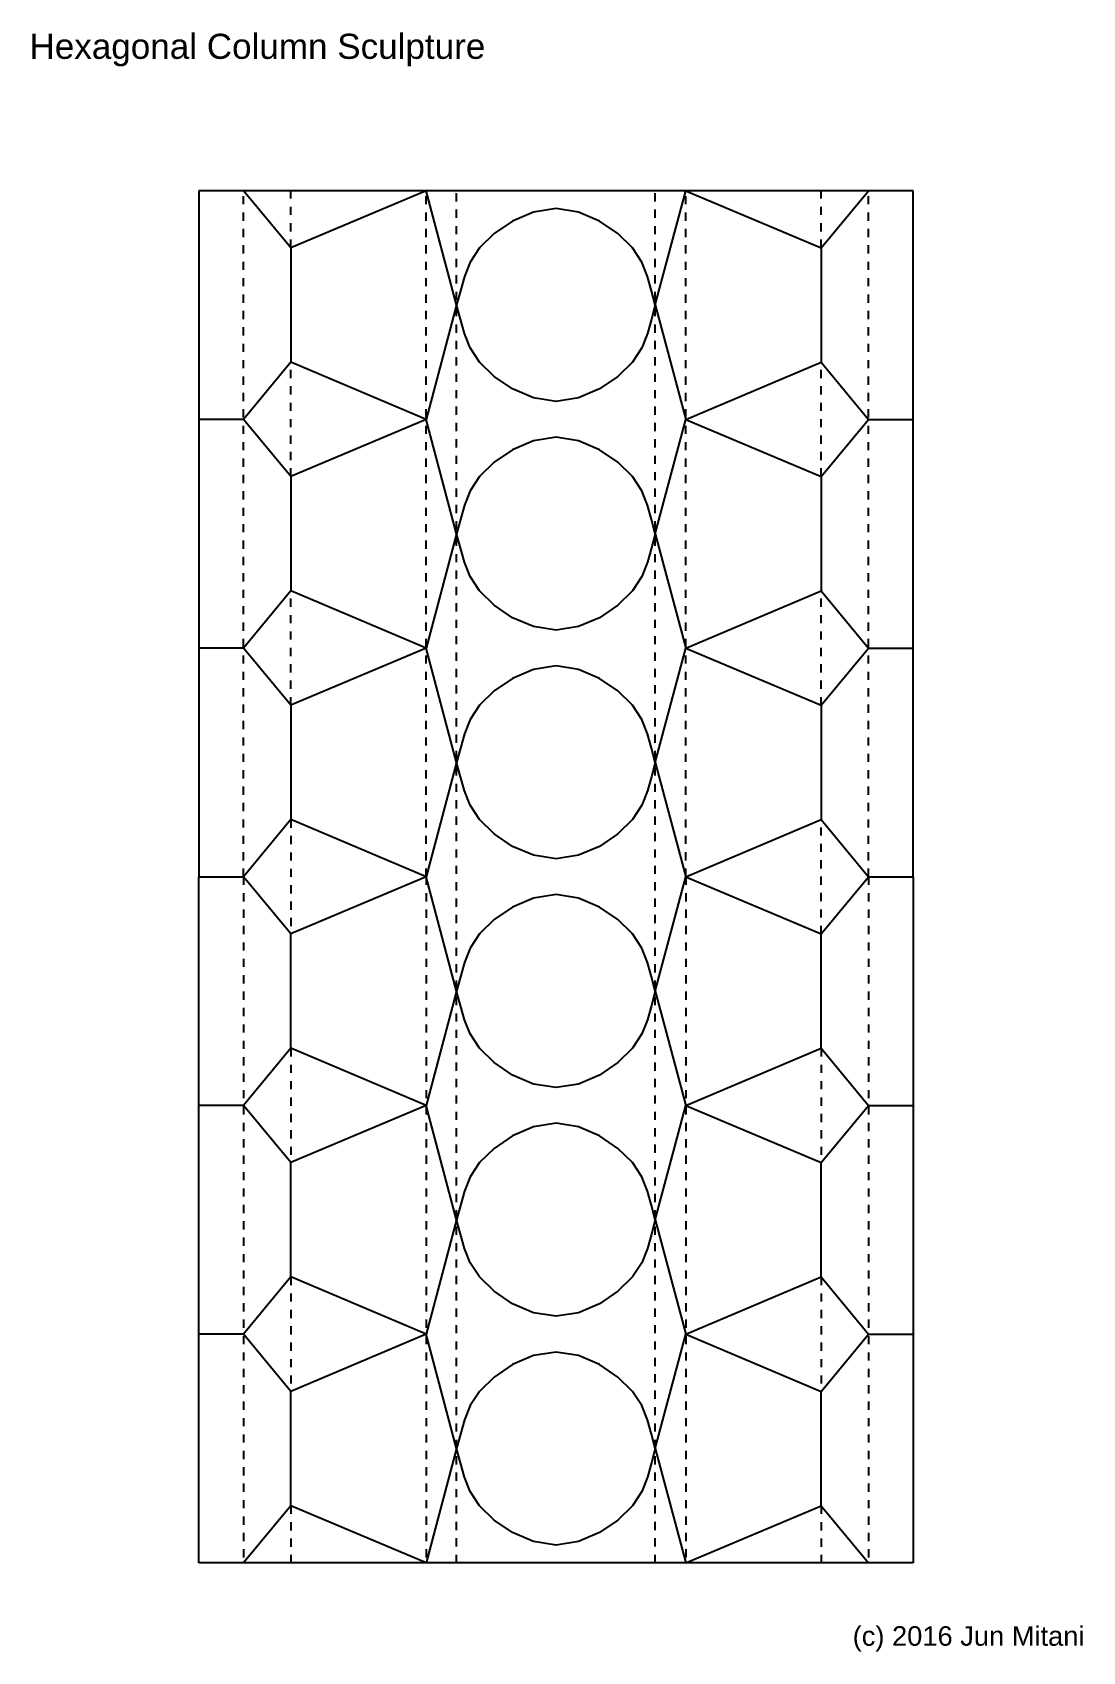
# Model space of a CAD drawing. Extents: x 11 to 192, y -288 to -9.
import ezdxf

# ---------------------------------------------------------------- set-up
doc = ezdxf.new("R2010")
doc.units = 0
for name, pattern in [('AI-LINETYPE-1', [2.822222, 1.411111, -1.411111]), ('AI-LINETYPE-10', [2.822222, 1.411111, -1.411111]), ('AI-LINETYPE-11', [2.822222, 1.411111, -1.411111]), ('AI-LINETYPE-12', [2.822222, 1.411111, -1.411111]), ('AI-LINETYPE-13', [2.822222, 1.411111, -1.411111]), ('AI-LINETYPE-14', [2.822222, 1.411111, -1.411111]), ('AI-LINETYPE-15', [2.822222, 1.411111, -1.411111]), ('AI-LINETYPE-16', [2.822222, 1.411111, -1.411111]), ('AI-LINETYPE-17', [2.822222, 1.411111, -1.411111]), ('AI-LINETYPE-18', [2.822222, 1.411111, -1.411111]), ('AI-LINETYPE-19', [2.822222, 1.411111, -1.411111]), ('AI-LINETYPE-2', [2.822222, 1.411111, -1.411111]), ('AI-LINETYPE-20', [2.822222, 1.411111, -1.411111]), ('AI-LINETYPE-21', [2.822222, 1.411111, -1.411111]), ('AI-LINETYPE-22', [2.822222, 1.411111, -1.411111]), ('AI-LINETYPE-23', [2.822222, 1.411111, -1.411111]), ('AI-LINETYPE-24', [2.822222, 1.411111, -1.411111]), ('AI-LINETYPE-3', [2.822222, 1.411111, -1.411111]), ('AI-LINETYPE-4', [2.822222, 1.411111, -1.411111]), ('AI-LINETYPE-5', [2.822222, 1.411111, -1.411111]), ('AI-LINETYPE-6', [2.822222, 1.411111, -1.411111]), ('AI-LINETYPE-7', [2.822222, 1.411111, -1.411111]), ('AI-LINETYPE-8', [2.822222, 1.411111, -1.411111]), ('AI-LINETYPE-9', [2.822222, 1.411111, -1.411111])]:
    doc.linetypes.add(name, pattern=pattern)
for name, color, linetype in [('CUTLINE', 7, 'CONTINUOUS'), ('MOUNTAINLINE', 7, 'CONTINUOUS'), ('TEXT', 7, 'CONTINUOUS'), ('VALLEYLINE', 7, 'CONTINUOUS')]:
    doc.layers.add(name, color=color, linetype=linetype)

# ---------------------------------------------------------------- blocks, each defined once
blk = doc.blocks.new('BLOCK_2')
at = {"layer": 'MOUNTAINLINE', "color": 7}
blk.add_lwpolyline([(84.35, -134.61), (79.08, -154.29)], dxfattribs=at)
blk = doc.blocks.new('BLOCK_3')
at = {"layer": 'MOUNTAINLINE', "color": 7}
blk.add_lwpolyline([(79.08, -154.29), (55.82, -144.45)], dxfattribs=at)
blk = doc.blocks.new('BLOCK_4')
at = {"layer": 'MOUNTAINLINE', "color": 7}
blk.add_lwpolyline([(55.82, -144.45), (47.67, -154.29)], dxfattribs=at)
blk = doc.blocks.new('BLOCK_5')
at = {"layer": 'MOUNTAINLINE', "color": 7}
blk.add_lwpolyline([(118.54, -134.61), (117.88, -137.07), (117.18, -139.53), (116.2, -141.99), (114.62, -144.45), (112.12, -146.91), (108.94, -149.06), (105.3, -150.6), (101.45, -151.22), (97.59, -150.6), (93.96, -149.06), (90.78, -146.91), (88.28, -144.45), (86.69, -141.99), (85.71, -139.53), (85.01, -137.07), (84.35, -134.61)], dxfattribs=at)
blk = doc.blocks.new('BLOCK_6')
at = {"layer": 'MOUNTAINLINE', "color": 7}
blk.add_lwpolyline([(118.54, -134.61), (123.82, -154.29)], dxfattribs=at)
blk = doc.blocks.new('BLOCK_7')
at = {"layer": 'MOUNTAINLINE', "color": 7}
blk.add_lwpolyline([(123.82, -154.29), (147.08, -144.45)], dxfattribs=at)
blk = doc.blocks.new('BLOCK_8')
at = {"layer": 'MOUNTAINLINE', "color": 7}
blk.add_lwpolyline([(147.08, -144.45), (155.22, -154.29)], dxfattribs=at)
blk = doc.blocks.new('BLOCK_9')
at = {"layer": 'MOUNTAINLINE', "color": 7}
blk.add_lwpolyline([(84.35, -134.61), (79.08, -114.94)], dxfattribs=at)
blk = doc.blocks.new('BLOCK_10')
at = {"layer": 'MOUNTAINLINE', "color": 7}
blk.add_lwpolyline([(79.08, -114.94), (55.82, -124.78)], dxfattribs=at)
blk = doc.blocks.new('BLOCK_11')
at = {"layer": 'MOUNTAINLINE', "color": 7}
blk.add_lwpolyline([(55.82, -124.78), (47.67, -114.94)], dxfattribs=at)
blk = doc.blocks.new('BLOCK_12')
at = {"layer": 'MOUNTAINLINE', "color": 7}
blk.add_lwpolyline([(118.54, -134.61), (117.88, -132.16), (117.18, -129.7), (116.2, -127.24), (114.62, -124.78), (112.12, -122.32), (108.94, -120.16), (105.3, -118.63), (101.45, -118.01), (97.59, -118.63), (93.96, -120.16), (90.78, -122.32), (88.28, -124.78), (86.69, -127.24), (85.71, -129.7), (85.01, -132.16), (84.35, -134.61)], dxfattribs=at)
blk = doc.blocks.new('BLOCK_13')
at = {"layer": 'MOUNTAINLINE', "color": 7}
blk.add_lwpolyline([(118.54, -134.61), (123.82, -114.94)], dxfattribs=at)
blk = doc.blocks.new('BLOCK_14')
at = {"layer": 'MOUNTAINLINE', "color": 7}
blk.add_lwpolyline([(123.82, -114.94), (147.08, -124.78)], dxfattribs=at)
blk = doc.blocks.new('BLOCK_15')
at = {"layer": 'MOUNTAINLINE', "color": 7}
blk.add_lwpolyline([(147.08, -124.78), (155.22, -114.94)], dxfattribs=at)
blk = doc.blocks.new('BLOCK_16')
at = {"layer": 'MOUNTAINLINE', "color": 7}
blk.add_lwpolyline([(84.35, -95.27), (79.08, -114.94)], dxfattribs=at)
blk = doc.blocks.new('BLOCK_17')
at = {"layer": 'MOUNTAINLINE', "color": 7}
blk.add_lwpolyline([(79.08, -114.94), (55.82, -105.1)], dxfattribs=at)
blk = doc.blocks.new('BLOCK_18')
at = {"layer": 'MOUNTAINLINE', "color": 7}
blk.add_lwpolyline([(55.82, -105.1), (47.67, -114.94)], dxfattribs=at)
blk = doc.blocks.new('BLOCK_19')
at = {"layer": 'MOUNTAINLINE', "color": 7}
blk.add_lwpolyline([(47.67, -114.94), (39.97, -114.94)], dxfattribs=at)
blk = doc.blocks.new('BLOCK_20')
at = {"layer": 'MOUNTAINLINE', "color": 7}
blk.add_lwpolyline([(118.54, -95.27), (117.88, -97.72), (117.18, -100.18), (116.2, -102.64), (114.62, -105.1), (112.12, -107.56), (108.94, -109.72), (105.3, -111.25), (101.45, -111.87), (97.59, -111.25), (93.96, -109.72), (90.78, -107.56), (88.28, -105.1), (86.69, -102.64), (85.71, -100.18), (85.01, -97.72), (84.35, -95.27)], dxfattribs=at)
blk = doc.blocks.new('BLOCK_21')
at = {"layer": 'MOUNTAINLINE', "color": 7}
blk.add_lwpolyline([(118.54, -95.27), (123.82, -114.94)], dxfattribs=at)
blk = doc.blocks.new('BLOCK_22')
at = {"layer": 'MOUNTAINLINE', "color": 7}
blk.add_lwpolyline([(123.82, -114.94), (147.08, -105.1)], dxfattribs=at)
blk = doc.blocks.new('BLOCK_23')
at = {"layer": 'MOUNTAINLINE', "color": 7}
blk.add_lwpolyline([(147.08, -105.1), (155.22, -114.94)], dxfattribs=at)
blk = doc.blocks.new('BLOCK_24')
at = {"layer": 'MOUNTAINLINE', "color": 7}
blk.add_lwpolyline([(155.22, -114.94), (162.93, -114.94)], dxfattribs=at)
blk = doc.blocks.new('BLOCK_25')
at = {"layer": 'MOUNTAINLINE', "color": 7}
blk.add_lwpolyline([(84.35, -95.27), (79.08, -75.59)], dxfattribs=at)
blk = doc.blocks.new('BLOCK_26')
at = {"layer": 'MOUNTAINLINE', "color": 7}
blk.add_lwpolyline([(79.08, -75.59), (55.82, -85.43)], dxfattribs=at)
blk = doc.blocks.new('BLOCK_27')
at = {"layer": 'MOUNTAINLINE', "color": 7}
blk.add_lwpolyline([(55.82, -85.43), (47.67, -75.59)], dxfattribs=at)
blk = doc.blocks.new('BLOCK_28')
at = {"layer": 'MOUNTAINLINE', "color": 7}
blk.add_lwpolyline([(47.67, -75.59), (39.97, -75.59)], dxfattribs=at)
blk = doc.blocks.new('BLOCK_29')
at = {"layer": 'MOUNTAINLINE', "color": 7}
blk.add_lwpolyline([(118.54, -95.27), (117.88, -92.81), (117.18, -90.35), (116.2, -87.89), (114.62, -85.43), (112.12, -82.97), (108.94, -80.81), (105.3, -79.28), (101.45, -78.66), (97.59, -79.28), (93.96, -80.81), (90.78, -82.97), (88.28, -85.43), (86.69, -87.89), (85.71, -90.35), (85.01, -92.81), (84.35, -95.27)], dxfattribs=at)
blk = doc.blocks.new('BLOCK_30')
at = {"layer": 'MOUNTAINLINE', "color": 7}
blk.add_lwpolyline([(118.54, -95.27), (123.82, -75.59)], dxfattribs=at)
blk = doc.blocks.new('BLOCK_31')
at = {"layer": 'MOUNTAINLINE', "color": 7}
blk.add_lwpolyline([(123.82, -75.59), (147.08, -85.43)], dxfattribs=at)
blk = doc.blocks.new('BLOCK_32')
at = {"layer": 'MOUNTAINLINE', "color": 7}
blk.add_lwpolyline([(147.08, -85.43), (155.22, -75.59)], dxfattribs=at)
blk = doc.blocks.new('BLOCK_33')
at = {"layer": 'MOUNTAINLINE', "color": 7}
blk.add_lwpolyline([(155.22, -75.59), (162.93, -75.59)], dxfattribs=at)
blk = doc.blocks.new('BLOCK_34')
at = {"layer": 'MOUNTAINLINE', "color": 7}
blk.add_lwpolyline([(84.35, -55.91), (79.08, -75.59)], dxfattribs=at)
blk = doc.blocks.new('BLOCK_35')
at = {"layer": 'MOUNTAINLINE', "color": 7}
blk.add_lwpolyline([(79.08, -75.59), (55.82, -65.75)], dxfattribs=at)
blk = doc.blocks.new('BLOCK_36')
at = {"layer": 'MOUNTAINLINE', "color": 7}
blk.add_lwpolyline([(55.82, -65.75), (47.67, -75.59)], dxfattribs=at)
blk = doc.blocks.new('BLOCK_37')
at = {"layer": 'MOUNTAINLINE', "color": 7}
blk.add_lwpolyline([(118.54, -55.91), (117.88, -58.37), (117.18, -60.83), (116.2, -63.29), (114.62, -65.75), (112.12, -68.21), (108.94, -70.36), (105.3, -71.9), (101.45, -72.52), (97.59, -71.9), (93.96, -70.36), (90.78, -68.21), (88.28, -65.75), (86.69, -63.29), (85.71, -60.83), (85.01, -58.37), (84.35, -55.91)], dxfattribs=at)
blk = doc.blocks.new('BLOCK_38')
at = {"layer": 'MOUNTAINLINE', "color": 7}
blk.add_lwpolyline([(118.54, -55.91), (123.82, -75.59)], dxfattribs=at)
blk = doc.blocks.new('BLOCK_39')
at = {"layer": 'MOUNTAINLINE', "color": 7}
blk.add_lwpolyline([(123.82, -75.59), (147.08, -65.75)], dxfattribs=at)
blk = doc.blocks.new('BLOCK_40')
at = {"layer": 'MOUNTAINLINE', "color": 7}
blk.add_lwpolyline([(147.08, -65.75), (155.22, -75.59)], dxfattribs=at)
blk = doc.blocks.new('BLOCK_41')
at = {"layer": 'MOUNTAINLINE', "color": 7}
blk.add_lwpolyline([(84.35, -55.91), (79.08, -36.24)], dxfattribs=at)
blk = doc.blocks.new('BLOCK_42')
at = {"layer": 'MOUNTAINLINE', "color": 7}
blk.add_lwpolyline([(79.08, -36.24), (55.82, -46.08)], dxfattribs=at)
blk = doc.blocks.new('BLOCK_43')
at = {"layer": 'MOUNTAINLINE', "color": 7}
blk.add_lwpolyline([(55.82, -46.08), (47.67, -36.24)], dxfattribs=at)
blk = doc.blocks.new('BLOCK_44')
at = {"layer": 'MOUNTAINLINE', "color": 7}
blk.add_lwpolyline([(118.54, -55.91), (117.88, -53.45), (117.18, -50.99), (116.2, -48.53), (114.62, -46.07), (112.12, -43.61), (108.94, -41.46), (105.3, -39.92), (101.45, -39.31), (97.59, -39.92), (93.96, -41.46), (90.78, -43.61), (88.28, -46.07), (86.69, -48.53), (85.71, -50.99), (85.01, -53.45), (84.35, -55.91)], dxfattribs=at)
blk = doc.blocks.new('BLOCK_45')
at = {"layer": 'MOUNTAINLINE', "color": 7}
blk.add_lwpolyline([(118.54, -55.91), (123.82, -36.24)], dxfattribs=at)
blk = doc.blocks.new('BLOCK_46')
at = {"layer": 'MOUNTAINLINE', "color": 7}
blk.add_lwpolyline([(123.82, -36.24), (147.08, -46.08)], dxfattribs=at)
blk = doc.blocks.new('BLOCK_47')
at = {"layer": 'MOUNTAINLINE', "color": 7}
blk.add_lwpolyline([(147.08, -46.08), (155.22, -36.24)], dxfattribs=at)
blk = doc.blocks.new('BLOCK_48')
at = {"layer": 'MOUNTAINLINE', "color": 7}
blk.add_lwpolyline([(84.35, -173.97), (79.08, -154.29)], dxfattribs=at)
blk = doc.blocks.new('BLOCK_49')
at = {"layer": 'MOUNTAINLINE', "color": 7}
blk.add_lwpolyline([(79.08, -154.29), (55.82, -164.13)], dxfattribs=at)
blk = doc.blocks.new('BLOCK_50')
at = {"layer": 'MOUNTAINLINE', "color": 7}
blk.add_lwpolyline([(55.82, -164.13), (47.67, -154.29)], dxfattribs=at)
blk = doc.blocks.new('BLOCK_51')
at = {"layer": 'MOUNTAINLINE', "color": 7}
blk.add_lwpolyline([(118.54, -173.97), (117.88, -171.51), (117.18, -169.05), (116.2, -166.59), (114.62, -164.13), (112.12, -161.67), (108.94, -159.52), (105.3, -157.98), (101.45, -157.36), (97.59, -157.98), (93.96, -159.52), (90.78, -161.67), (88.28, -164.13), (86.69, -166.59), (85.71, -169.05), (85.01, -171.51), (84.35, -173.97)], dxfattribs=at)
blk = doc.blocks.new('BLOCK_52')
at = {"layer": 'MOUNTAINLINE', "color": 7}
blk.add_lwpolyline([(118.54, -173.97), (123.82, -154.29)], dxfattribs=at)
blk = doc.blocks.new('BLOCK_53')
at = {"layer": 'MOUNTAINLINE', "color": 7}
blk.add_lwpolyline([(123.82, -154.29), (147.08, -164.13)], dxfattribs=at)
blk = doc.blocks.new('BLOCK_54')
at = {"layer": 'MOUNTAINLINE', "color": 7}
blk.add_lwpolyline([(147.08, -164.13), (155.22, -154.29)], dxfattribs=at)
blk = doc.blocks.new('BLOCK_55')
at = {"layer": 'MOUNTAINLINE', "color": 7}
blk.add_lwpolyline([(84.35, -173.97), (79.08, -193.64)], dxfattribs=at)
blk = doc.blocks.new('BLOCK_56')
at = {"layer": 'MOUNTAINLINE', "color": 7}
blk.add_lwpolyline([(79.08, -193.64), (55.82, -183.8)], dxfattribs=at)
blk = doc.blocks.new('BLOCK_57')
at = {"layer": 'MOUNTAINLINE', "color": 7}
blk.add_lwpolyline([(55.82, -183.8), (47.67, -193.64)], dxfattribs=at)
blk = doc.blocks.new('BLOCK_58')
at = {"layer": 'MOUNTAINLINE', "color": 7}
blk.add_lwpolyline([(118.54, -173.97), (117.88, -176.43), (117.18, -178.88), (116.2, -181.34), (114.62, -183.8), (112.12, -186.26), (108.94, -188.42), (105.3, -189.95), (101.45, -190.57), (97.59, -189.95), (93.96, -188.42), (90.78, -186.26), (88.28, -183.8), (86.69, -181.34), (85.71, -178.88), (85.01, -176.43), (84.35, -173.97)], dxfattribs=at)
blk = doc.blocks.new('BLOCK_59')
at = {"layer": 'MOUNTAINLINE', "color": 7}
blk.add_lwpolyline([(118.54, -173.97), (123.82, -193.64)], dxfattribs=at)
blk = doc.blocks.new('BLOCK_60')
at = {"layer": 'MOUNTAINLINE', "color": 7}
blk.add_lwpolyline([(123.82, -193.64), (147.08, -183.8)], dxfattribs=at)
blk = doc.blocks.new('BLOCK_61')
at = {"layer": 'MOUNTAINLINE', "color": 7}
blk.add_lwpolyline([(147.08, -183.8), (155.22, -193.64)], dxfattribs=at)
blk = doc.blocks.new('BLOCK_62')
at = {"layer": 'MOUNTAINLINE', "color": 7}
blk.add_lwpolyline([(84.35, -213.31), (79.08, -193.64)], dxfattribs=at)
blk = doc.blocks.new('BLOCK_63')
at = {"layer": 'MOUNTAINLINE', "color": 7}
blk.add_lwpolyline([(79.08, -193.64), (55.82, -203.48)], dxfattribs=at)
blk = doc.blocks.new('BLOCK_64')
at = {"layer": 'MOUNTAINLINE', "color": 7}
blk.add_lwpolyline([(55.82, -203.48), (47.67, -193.64)], dxfattribs=at)
blk = doc.blocks.new('BLOCK_65')
at = {"layer": 'MOUNTAINLINE', "color": 7}
blk.add_lwpolyline([(47.67, -193.64), (39.97, -193.64)], dxfattribs=at)
blk = doc.blocks.new('BLOCK_66')
at = {"layer": 'MOUNTAINLINE', "color": 7}
blk.add_lwpolyline([(118.54, -213.31), (117.88, -210.86), (117.18, -208.4), (116.2, -205.94), (114.62, -203.48), (112.12, -201.02), (108.94, -198.86), (105.3, -197.33), (101.45, -196.71), (97.59, -197.33), (93.96, -198.86), (90.78, -201.02), (88.28, -203.48), (86.69, -205.94), (85.71, -208.4), (85.01, -210.86), (84.35, -213.31)], dxfattribs=at)
blk = doc.blocks.new('BLOCK_67')
at = {"layer": 'MOUNTAINLINE', "color": 7}
blk.add_lwpolyline([(118.54, -213.31), (123.82, -193.64)], dxfattribs=at)
blk = doc.blocks.new('BLOCK_68')
at = {"layer": 'MOUNTAINLINE', "color": 7}
blk.add_lwpolyline([(123.82, -193.64), (147.08, -203.48)], dxfattribs=at)
blk = doc.blocks.new('BLOCK_69')
at = {"layer": 'MOUNTAINLINE', "color": 7}
blk.add_lwpolyline([(147.08, -203.48), (155.22, -193.64)], dxfattribs=at)
blk = doc.blocks.new('BLOCK_70')
at = {"layer": 'MOUNTAINLINE', "color": 7}
blk.add_lwpolyline([(155.22, -193.64), (162.93, -193.64)], dxfattribs=at)
blk = doc.blocks.new('BLOCK_71')
at = {"layer": 'MOUNTAINLINE', "color": 7}
blk.add_lwpolyline([(84.35, -213.31), (79.08, -232.99)], dxfattribs=at)
blk = doc.blocks.new('BLOCK_72')
at = {"layer": 'MOUNTAINLINE', "color": 7}
blk.add_lwpolyline([(79.08, -232.99), (55.82, -223.15)], dxfattribs=at)
blk = doc.blocks.new('BLOCK_73')
at = {"layer": 'MOUNTAINLINE', "color": 7}
blk.add_lwpolyline([(55.82, -223.15), (47.67, -232.99)], dxfattribs=at)
blk = doc.blocks.new('BLOCK_74')
at = {"layer": 'MOUNTAINLINE', "color": 7}
blk.add_lwpolyline([(47.67, -232.99), (39.97, -232.99)], dxfattribs=at)
blk = doc.blocks.new('BLOCK_75')
at = {"layer": 'MOUNTAINLINE', "color": 7}
blk.add_lwpolyline([(118.54, -213.31), (117.88, -215.77), (117.18, -218.23), (116.2, -220.69), (114.62, -223.15), (112.12, -225.61), (108.94, -227.77), (105.3, -229.3), (101.45, -229.92), (97.59, -229.3), (93.96, -227.77), (90.78, -225.61), (88.28, -223.15), (86.69, -220.69), (85.71, -218.23), (85.01, -215.77), (84.35, -213.31)], dxfattribs=at)
blk = doc.blocks.new('BLOCK_76')
at = {"layer": 'MOUNTAINLINE', "color": 7}
blk.add_lwpolyline([(118.54, -213.31), (123.82, -232.99)], dxfattribs=at)
blk = doc.blocks.new('BLOCK_77')
at = {"layer": 'MOUNTAINLINE', "color": 7}
blk.add_lwpolyline([(123.82, -232.99), (147.08, -223.15)], dxfattribs=at)
blk = doc.blocks.new('BLOCK_78')
at = {"layer": 'MOUNTAINLINE', "color": 7}
blk.add_lwpolyline([(147.08, -223.15), (155.22, -232.99)], dxfattribs=at)
blk = doc.blocks.new('BLOCK_79')
at = {"layer": 'MOUNTAINLINE', "color": 7}
blk.add_lwpolyline([(155.22, -232.99), (162.93, -232.99)], dxfattribs=at)
blk = doc.blocks.new('BLOCK_80')
at = {"layer": 'MOUNTAINLINE', "color": 7}
blk.add_lwpolyline([(84.35, -252.67), (79.08, -232.99)], dxfattribs=at)
blk = doc.blocks.new('BLOCK_81')
at = {"layer": 'MOUNTAINLINE', "color": 7}
blk.add_lwpolyline([(79.08, -232.99), (55.82, -242.83)], dxfattribs=at)
blk = doc.blocks.new('BLOCK_82')
at = {"layer": 'MOUNTAINLINE', "color": 7}
blk.add_lwpolyline([(55.82, -242.83), (47.67, -232.99)], dxfattribs=at)
blk = doc.blocks.new('BLOCK_83')
at = {"layer": 'MOUNTAINLINE', "color": 7}
blk.add_lwpolyline([(118.54, -252.67), (117.88, -250.21), (117.18, -247.75), (116.2, -245.29), (114.62, -242.83), (112.12, -240.37), (108.94, -238.22), (105.3, -236.68), (101.45, -236.06), (97.59, -236.68), (93.96, -238.22), (90.78, -240.37), (88.28, -242.83), (86.69, -245.29), (85.71, -247.75), (85.01, -250.21), (84.35, -252.67)], dxfattribs=at)
blk = doc.blocks.new('BLOCK_84')
at = {"layer": 'MOUNTAINLINE', "color": 7}
blk.add_lwpolyline([(118.54, -252.67), (123.82, -232.99)], dxfattribs=at)
blk = doc.blocks.new('BLOCK_85')
at = {"layer": 'MOUNTAINLINE', "color": 7}
blk.add_lwpolyline([(123.82, -232.99), (147.08, -242.83)], dxfattribs=at)
blk = doc.blocks.new('BLOCK_86')
at = {"layer": 'MOUNTAINLINE', "color": 7}
blk.add_lwpolyline([(147.08, -242.83), (155.22, -232.99)], dxfattribs=at)
blk = doc.blocks.new('BLOCK_87')
at = {"layer": 'MOUNTAINLINE', "color": 7}
blk.add_lwpolyline([(84.35, -252.67), (79.08, -272.34)], dxfattribs=at)
blk = doc.blocks.new('BLOCK_88')
at = {"layer": 'MOUNTAINLINE', "color": 7}
blk.add_lwpolyline([(79.08, -272.34), (55.82, -262.5)], dxfattribs=at)
blk = doc.blocks.new('BLOCK_89')
at = {"layer": 'MOUNTAINLINE', "color": 7}
blk.add_lwpolyline([(55.82, -262.5), (47.67, -272.34)], dxfattribs=at)
blk = doc.blocks.new('BLOCK_90')
at = {"layer": 'MOUNTAINLINE', "color": 7}
blk.add_lwpolyline([(118.54, -252.67), (117.88, -255.13), (117.18, -257.59), (116.2, -260.05), (114.62, -262.51), (112.12, -264.97), (108.94, -267.12), (105.3, -268.66), (101.45, -269.27), (97.59, -268.66), (93.96, -267.12), (90.78, -264.97), (88.28, -262.51), (86.69, -260.05), (85.71, -257.59), (85.01, -255.13), (84.35, -252.67)], dxfattribs=at)
blk = doc.blocks.new('BLOCK_91')
at = {"layer": 'MOUNTAINLINE', "color": 7}
blk.add_lwpolyline([(118.54, -252.67), (123.82, -272.34)], dxfattribs=at)
blk = doc.blocks.new('BLOCK_92')
at = {"layer": 'MOUNTAINLINE', "color": 7}
blk.add_lwpolyline([(123.82, -272.34), (147.08, -262.5)], dxfattribs=at)
blk = doc.blocks.new('BLOCK_93')
at = {"layer": 'MOUNTAINLINE', "color": 7}
blk.add_lwpolyline([(147.08, -262.5), (155.22, -272.34)], dxfattribs=at)
blk = doc.blocks.new('BLOCK_94')
at = {"layer": 'MOUNTAINLINE', "color": 7}
blk.add_lwpolyline([(155.22, -154.29), (162.93, -154.29)], dxfattribs=at)
blk = doc.blocks.new('BLOCK_95')
at = {"layer": 'MOUNTAINLINE', "color": 7}
blk.add_lwpolyline([(39.97, -154.29), (47.67, -154.29)], dxfattribs=at)

msp = doc.modelspace()

# ---------------------------------------------------------------- linework, layer by layer
at = {"layer": 'CUTLINE', "color": 7}
for points in [[(162.93, -36.24), (39.97, -36.24)], [(39.97, -36.24), (39.97, -154.29)], [(162.93, -154.29), (162.93, -36.24)], [(39.97, -272.34), (39.97, -154.29)], [(162.93, -154.29), (162.93, -272.34)], [(162.93, -272.34), (39.97, -272.34)]]:
    msp.add_lwpolyline(points, dxfattribs=at)
at = {"layer": 'MOUNTAINLINE', "color": 7}
for points in [[(55.81, -46.07), (55.81, -65.74)], [(147.08, -46.07), (147.08, -65.74)], [(55.81, -85.42), (55.82, -105.1)], [(147.08, -85.42), (147.08, -105.1)], [(55.82, -124.78), (55.82, -144.45)], [(147.08, -124.78), (147.08, -144.45)], [(55.82, -183.8), (55.82, -164.13)], [(147.08, -183.8), (147.08, -164.13)], [(55.81, -223.16), (55.82, -203.48)], [(147.08, -223.16), (147.08, -203.48)], [(55.81, -262.51), (55.81, -242.84)], [(147.08, -262.51), (147.08, -242.84)]]:
    msp.add_lwpolyline(points, dxfattribs=at)
at = {"layer": 'VALLEYLINE', "color": 7, "linetype": 'AI-LINETYPE-1'}
msp.add_lwpolyline([(47.67, -154.29), (47.67, -36.24)], dxfattribs=at)
at = {"layer": 'VALLEYLINE', "color": 7, "linetype": 'AI-LINETYPE-12'}
msp.add_lwpolyline([(55.81, -46.07), (55.81, -36.23)], dxfattribs=at)
at = {"layer": 'VALLEYLINE', "color": 7, "linetype": 'AI-LINETYPE-23'}
msp.add_lwpolyline([(79.08, -154.29), (79.08, -36.24)], dxfattribs=at)
at = {"layer": 'VALLEYLINE', "color": 7, "linetype": 'AI-LINETYPE-2'}
msp.add_lwpolyline([(84.35, -272.34), (84.35, -36.24)], dxfattribs=at)
at = {"layer": 'VALLEYLINE', "color": 7, "linetype": 'AI-LINETYPE-5'}
msp.add_lwpolyline([(118.54, -272.34), (118.54, -36.24)], dxfattribs=at)
at = {"layer": 'VALLEYLINE', "color": 7, "linetype": 'AI-LINETYPE-4'}
msp.add_lwpolyline([(123.82, -154.29), (123.82, -36.24)], dxfattribs=at)
at = {"layer": 'VALLEYLINE', "color": 7, "linetype": 'AI-LINETYPE-9'}
msp.add_lwpolyline([(147.08, -46.07), (147.08, -36.23)], dxfattribs=at)
at = {"layer": 'VALLEYLINE', "color": 7, "linetype": 'AI-LINETYPE-3'}
msp.add_lwpolyline([(155.22, -154.29), (155.22, -36.24)], dxfattribs=at)
at = {"layer": 'VALLEYLINE', "color": 7, "linetype": 'AI-LINETYPE-11'}
msp.add_lwpolyline([(55.81, -85.42), (55.81, -65.74)], dxfattribs=at)
at = {"layer": 'VALLEYLINE', "color": 7, "linetype": 'AI-LINETYPE-8'}
msp.add_lwpolyline([(147.08, -85.42), (147.08, -65.74)], dxfattribs=at)
at = {"layer": 'VALLEYLINE', "color": 7, "linetype": 'AI-LINETYPE-10'}
msp.add_lwpolyline([(55.82, -124.78), (55.82, -105.1)], dxfattribs=at)
at = {"layer": 'VALLEYLINE', "color": 7, "linetype": 'AI-LINETYPE-7'}
msp.add_lwpolyline([(147.08, -124.78), (147.08, -105.1)], dxfattribs=at)
at = {"layer": 'VALLEYLINE', "color": 7, "linetype": 'AI-LINETYPE-19'}
msp.add_lwpolyline([(55.82, -144.45), (55.82, -164.13)], dxfattribs=at)
at = {"layer": 'VALLEYLINE', "color": 7, "linetype": 'AI-LINETYPE-6'}
msp.add_lwpolyline([(147.08, -164.13), (147.08, -144.45)], dxfattribs=at)
at = {"layer": 'VALLEYLINE', "color": 7, "linetype": 'AI-LINETYPE-13'}
msp.add_lwpolyline([(47.67, -154.29), (47.67, -272.34)], dxfattribs=at)
at = {"layer": 'VALLEYLINE', "color": 7, "linetype": 'AI-LINETYPE-24'}
msp.add_lwpolyline([(79.08, -154.29), (79.08, -272.34)], dxfattribs=at)
at = {"layer": 'VALLEYLINE', "color": 7, "linetype": 'AI-LINETYPE-15'}
msp.add_lwpolyline([(123.82, -154.29), (123.82, -272.34)], dxfattribs=at)
at = {"layer": 'VALLEYLINE', "color": 7, "linetype": 'AI-LINETYPE-14'}
msp.add_lwpolyline([(155.22, -154.29), (155.22, -272.34)], dxfattribs=at)
at = {"layer": 'VALLEYLINE', "color": 7, "linetype": 'AI-LINETYPE-20'}
msp.add_lwpolyline([(55.82, -183.8), (55.82, -203.48)], dxfattribs=at)
at = {"layer": 'VALLEYLINE', "color": 7, "linetype": 'AI-LINETYPE-16'}
msp.add_lwpolyline([(147.08, -183.8), (147.08, -203.48)], dxfattribs=at)
at = {"layer": 'VALLEYLINE', "color": 7, "linetype": 'AI-LINETYPE-21'}
msp.add_lwpolyline([(55.81, -223.16), (55.81, -242.84)], dxfattribs=at)
at = {"layer": 'VALLEYLINE', "color": 7, "linetype": 'AI-LINETYPE-17'}
msp.add_lwpolyline([(147.08, -223.16), (147.08, -242.84)], dxfattribs=at)
at = {"layer": 'VALLEYLINE', "color": 7, "linetype": 'AI-LINETYPE-22'}
msp.add_lwpolyline([(55.81, -262.51), (55.81, -272.35)], dxfattribs=at)
at = {"layer": 'VALLEYLINE', "color": 7, "linetype": 'AI-LINETYPE-18'}
msp.add_lwpolyline([(147.08, -262.51), (147.08, -272.35)], dxfattribs=at)

# ---------------------------------------------------------------- block references
at = {"layer": 'MOUNTAINLINE'}
for name in ['BLOCK_43', 'BLOCK_42', 'BLOCK_41', 'BLOCK_45', 'BLOCK_46', 'BLOCK_47', 'BLOCK_44', 'BLOCK_34', 'BLOCK_37', 'BLOCK_38', 'BLOCK_36', 'BLOCK_35', 'BLOCK_39', 'BLOCK_40', 'BLOCK_28', 'BLOCK_27', 'BLOCK_26', 'BLOCK_25', 'BLOCK_30', 'BLOCK_31', 'BLOCK_32', 'BLOCK_33', 'BLOCK_29', 'BLOCK_16', 'BLOCK_20', 'BLOCK_21', 'BLOCK_18', 'BLOCK_17', 'BLOCK_22', 'BLOCK_23', 'BLOCK_19', 'BLOCK_11', 'BLOCK_10', 'BLOCK_9', 'BLOCK_13', 'BLOCK_14', 'BLOCK_15', 'BLOCK_24', 'BLOCK_12', 'BLOCK_2', 'BLOCK_5', 'BLOCK_6', 'BLOCK_4', 'BLOCK_3', 'BLOCK_7', 'BLOCK_8', 'BLOCK_95', 'BLOCK_50', 'BLOCK_49', 'BLOCK_48', 'BLOCK_52', 'BLOCK_53', 'BLOCK_54', 'BLOCK_94', 'BLOCK_51', 'BLOCK_55', 'BLOCK_58', 'BLOCK_59', 'BLOCK_57', 'BLOCK_56', 'BLOCK_60', 'BLOCK_61', 'BLOCK_65', 'BLOCK_64', 'BLOCK_63', 'BLOCK_62', 'BLOCK_67', 'BLOCK_68', 'BLOCK_69', 'BLOCK_70', 'BLOCK_66', 'BLOCK_71', 'BLOCK_75', 'BLOCK_76', 'BLOCK_73', 'BLOCK_72', 'BLOCK_77', 'BLOCK_78', 'BLOCK_74', 'BLOCK_82', 'BLOCK_81', 'BLOCK_80', 'BLOCK_84', 'BLOCK_85', 'BLOCK_86', 'BLOCK_79', 'BLOCK_83', 'BLOCK_87', 'BLOCK_90', 'BLOCK_91', 'BLOCK_89', 'BLOCK_88', 'BLOCK_92', 'BLOCK_93']:
    msp.add_blockref(name, (0, 0), dxfattribs=at)

# ---------------------------------------------------------------- texts
at = {"layer": 'TEXT', "color": 7, "attachment_point": 7}
for s, insert, char_height in [('\\fArial|b0|i0|c0|p34;\\W1;Hexagonal Column Sculpture', (10.83, -14.86), 4.318), ('\\fArial|b0|i0|c0|p34;\\W1;(c) 2016 Jun Mitani', (152.51, -287.61), 3.3584)]:
    msp.add_mtext(s, dxfattribs=dict(at, insert=insert, char_height=char_height))

doc.saveas('drawing.dxf')
